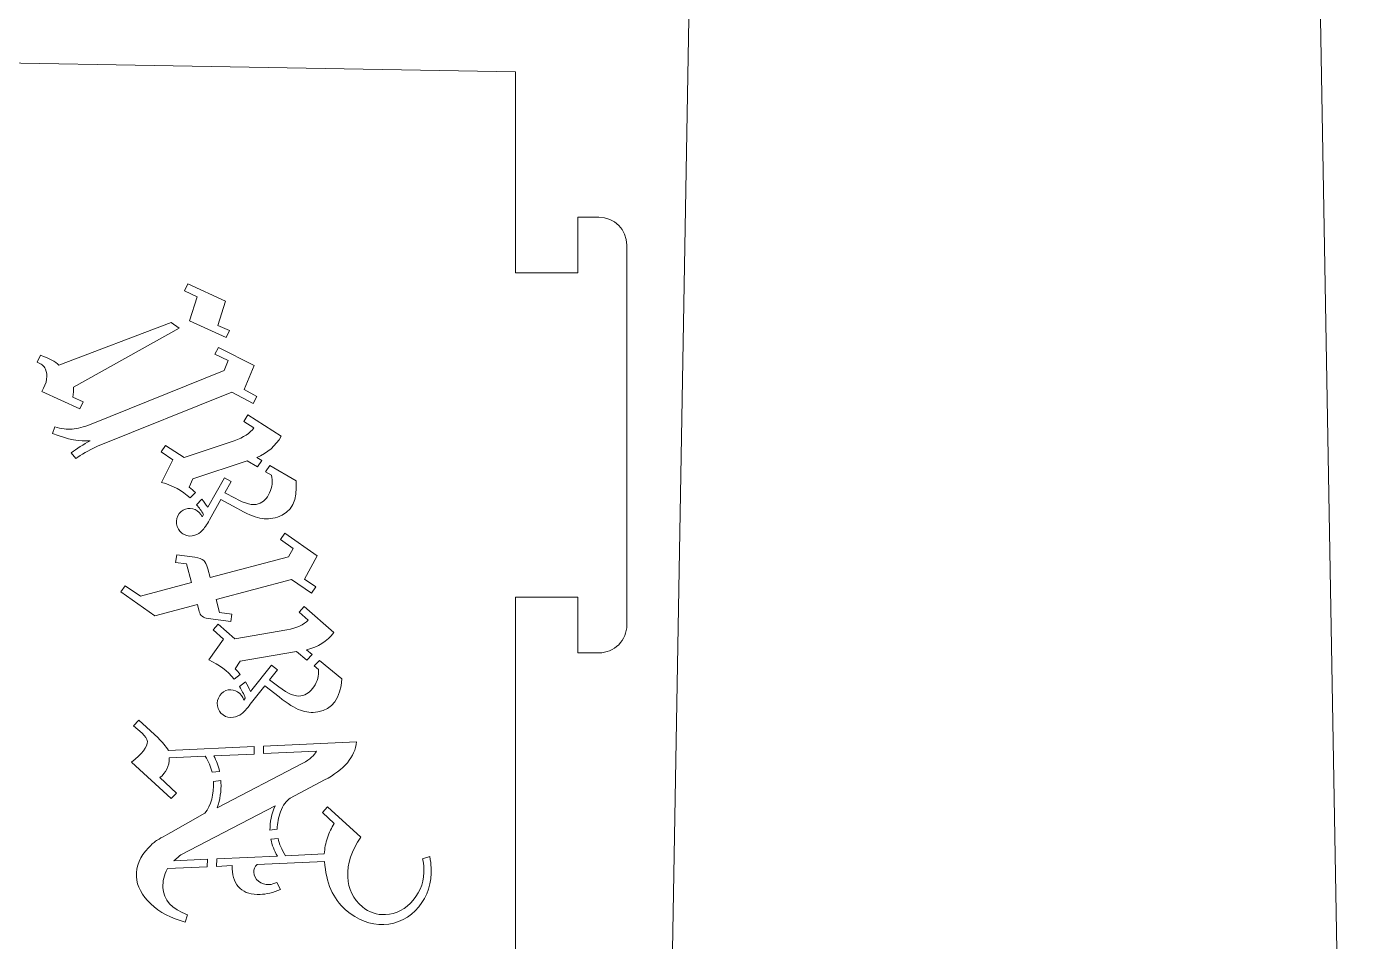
# Model space of a CAD drawing. Header units: millimetres. Extents: x -354 to 354, y -354 to 354.
# Drawn here: x 206.5 to 349, y -274.8 to -176.1 of the extents above; entities that cross this region are included whole.
import ezdxf

# ---------------------------------------------------------------- set-up
doc = ezdxf.new("R2010")
doc.units = ezdxf.units.MM
doc.header["$MEASUREMENT"] = 0
doc.layers.add('Camada 1', color=7, linetype='Continuous')

msp = doc.modelspace()

# ---------------------------------------------------------------- linework, layer by layer
at = {"layer": 'Camada 1', "color": 250, "lineweight": 20}
for points, knots in [([(349.0378, -347.5092), (349.0378, -347.5092), (345.7212, -158.7841), (345.7212, -158.7841), (345.7212, -158.7841), (345.7212, -158.7841), (335.7212, -158.7841), (335.7212, -158.7841), (335.7212, -158.7841), (335.7212, -158.7841), (335.7212, -151.9841), (335.7212, -151.9841), (335.7212, -151.9841), (335.7212, -151.9841), (341.6676, -151.9841), (341.6676, -151.9841), (341.6676, -151.9841), (341.267, -149.0064), (338.7257, -146.7842), (335.7212, -146.7842), (335.7212, -146.7842), (335.7212, -146.7842), (288.1918, -146.7842), (288.1918, -146.7842), (288.1918, -146.7842), (285.1873, -146.7842), (282.646, -149.0064), (282.2454, -151.9841), (282.2454, -151.9841), (282.2454, -151.9841), (288.1918, -151.9841), (288.1918, -151.9841), (288.1918, -151.9841), (288.1918, -151.9841), (288.1918, -158.7841), (288.1918, -158.7841), (288.1918, -158.7841), (288.1918, -158.7841), (278.1919, -158.7841), (278.1919, -158.7841), (278.1919, -158.7841), (278.1919, -158.7841), (274.8753, -347.5092), (274.8753, -347.5092), (274.8753, -347.5092), (274.8753, -347.5092), (288.1918, -347.5092), (288.1918, -347.5092), (288.1918, -347.5092), (288.1918, -347.5092), (288.1918, -353.5092), (288.1918, -353.5092), (288.1918, -353.5092), (288.1918, -353.5092), (335.7212, -353.5092), (335.7212, -353.5092), (335.7212, -353.5092), (335.7212, -353.5092), (335.7212, -347.5092), (335.7212, -347.5092), (335.7212, -347.5092), (335.7212, -347.5092), (349.0378, -347.5092), (349.0378, -347.5092)], [0, 0, 0, 0, 0.05882353, 0.05882353, 0.05882353, 0.05882353, 0.11764706, 0.11764706, 0.11764706, 0.11764706, 0.17647059, 0.17647059, 0.17647059, 0.17647059, 0.23529412, 0.23529412, 0.23529412, 0.23529412, 0.29411765, 0.29411765, 0.29411765, 0.29411765, 0.35294118, 0.35294118, 0.35294118, 0.35294118, 0.41176471, 0.41176471, 0.41176471, 0.41176471, 0.47058824, 0.47058824, 0.47058824, 0.47058824, 0.52941176, 0.52941176, 0.52941176, 0.52941176, 0.58823529, 0.58823529, 0.58823529, 0.58823529, 0.64705882, 0.64705882, 0.64705882, 0.64705882, 0.70588235, 0.70588235, 0.70588235, 0.70588235, 0.76470588, 0.76470588, 0.76470588, 0.76470588, 0.82352941, 0.82352941, 0.82352941, 0.82352941, 0.88235294, 0.88235294, 0.88235294, 0.88235294, 1, 1, 1, 1]), ([(259.2077, -180.953), (259.2077, -180.953), (70.4419, -177.6357), (70.4419, -177.6357), (70.4419, -177.6357), (70.4419, -177.6357), (70.4419, -202.6357), (70.4419, -202.6357), (70.4419, -202.6357), (70.4419, -202.6357), (64.4419, -202.6357), (64.4419, -202.6357), (64.4419, -202.6357), (64.4419, -202.6357), (64.4419, -237.6357), (64.4419, -237.6357), (64.4419, -237.6357), (64.4419, -237.6357), (70.4419, -237.6357), (70.4419, -237.6357), (70.4419, -237.6357), (70.4419, -237.6357), (70.4419, -291.7999), (70.4419, -291.7999), (70.4419, -291.7999), (70.4419, -291.7999), (64.4419, -291.7999), (64.4419, -291.7999), (64.4419, -291.7999), (64.4419, -291.7999), (64.4419, -326.7999), (64.4419, -326.7999), (64.4419, -326.7999), (64.4419, -326.7999), (70.4419, -326.7999), (70.4419, -326.7999), (70.4419, -326.7999), (70.4419, -326.7999), (70.4419, -351.7999), (70.4419, -351.7999), (70.4419, -351.7999), (70.4419, -351.7999), (259.2077, -348.4826), (259.2077, -348.4826), (259.2077, -348.4826), (259.2077, -348.4826), (259.2077, -326.7999), (259.2077, -326.7999), (259.2077, -326.7999), (259.2077, -326.7999), (265.2077, -326.7999), (265.2077, -326.7999), (265.2077, -326.7999), (265.2077, -326.7999), (265.2077, -332.7999), (265.2077, -332.7999), (265.2077, -332.7999), (265.2077, -332.7999), (268.2077, -332.7999), (268.2077, -332.7999), (268.2077, -332.7999), (269.0033, -332.7999), (269.7664, -332.4838), (270.329, -331.9212), (270.329, -331.9212), (270.8916, -331.3586), (271.2077, -330.5955), (271.2077, -329.7999), (271.2077, -329.7999), (271.2077, -329.7999), (271.2077, -288.7999), (271.2077, -288.7999), (271.2077, -288.7999), (271.2077, -287.143), (269.8645, -285.7999), (268.2077, -285.7999), (268.2077, -285.7999), (268.2077, -285.7999), (265.2077, -285.7999), (265.2077, -285.7999), (265.2077, -285.7999), (265.2077, -285.7999), (265.2077, -291.7999), (265.2077, -291.7999), (265.2077, -291.7999), (265.2077, -291.7999), (259.2077, -291.7999), (259.2077, -291.7999), (259.2077, -291.7999), (259.2077, -291.7999), (259.2077, -237.6357), (259.2077, -237.6357), (259.2077, -237.6357), (259.2077, -237.6357), (265.9077, -237.6357), (265.9077, -237.6357), (265.9077, -237.6357), (265.9077, -237.6357), (265.9077, -243.6357), (265.9077, -243.6357), (265.9077, -243.6357), (265.9077, -243.6357), (268.2077, -243.6357), (268.2077, -243.6357), (268.2077, -243.6357), (269.0033, -243.6357), (269.7664, -243.3197), (270.329, -242.7571), (270.329, -242.7571), (270.8916, -242.1945), (271.2077, -241.4314), (271.2077, -240.6357), (271.2077, -240.6357), (271.2077, -240.6357), (271.2077, -199.6357), (271.2077, -199.6357), (271.2077, -199.6357), (271.2077, -197.9789), (269.8645, -196.6358), (268.2077, -196.6357), (268.2077, -196.6357), (268.2077, -196.6357), (265.9077, -196.6357), (265.9077, -196.6357), (265.9077, -196.6357), (265.9077, -196.6357), (265.9077, -202.6357), (265.9077, -202.6357), (265.9077, -202.6357), (265.9077, -202.6357), (259.2077, -202.6357), (259.2077, -202.6357), (259.2077, -202.6357), (259.2077, -202.6357), (259.2077, -180.953), (259.2077, -180.953)], [0, 0, 0, 0, 0.02857143, 0.02857143, 0.02857143, 0.02857143, 0.05714286, 0.05714286, 0.05714286, 0.05714286, 0.08571429, 0.08571429, 0.08571429, 0.08571429, 0.11428571, 0.11428571, 0.11428571, 0.11428571, 0.14285714, 0.14285714, 0.14285714, 0.14285714, 0.17142857, 0.17142857, 0.17142857, 0.17142857, 0.2, 0.2, 0.2, 0.2, 0.22857143, 0.22857143, 0.22857143, 0.22857143, 0.25714286, 0.25714286, 0.25714286, 0.25714286, 0.28571429, 0.28571429, 0.28571429, 0.28571429, 0.31428571, 0.31428571, 0.31428571, 0.31428571, 0.34285714, 0.34285714, 0.34285714, 0.34285714, 0.37142857, 0.37142857, 0.37142857, 0.37142857, 0.4, 0.4, 0.4, 0.4, 0.42857143, 0.42857143, 0.42857143, 0.42857143, 0.45714286, 0.45714286, 0.45714286, 0.45714286, 0.48571429, 0.48571429, 0.48571429, 0.48571429, 0.51428571, 0.51428571, 0.51428571, 0.51428571, 0.54285714, 0.54285714, 0.54285714, 0.54285714, 0.57142857, 0.57142857, 0.57142857, 0.57142857, 0.6, 0.6, 0.6, 0.6, 0.62857143, 0.62857143, 0.62857143, 0.62857143, 0.65714286, 0.65714286, 0.65714286, 0.65714286, 0.68571429, 0.68571429, 0.68571429, 0.68571429, 0.71428571, 0.71428571, 0.71428571, 0.71428571, 0.74285714, 0.74285714, 0.74285714, 0.74285714, 0.77142857, 0.77142857, 0.77142857, 0.77142857, 0.8, 0.8, 0.8, 0.8, 0.82857143, 0.82857143, 0.82857143, 0.82857143, 0.85714286, 0.85714286, 0.85714286, 0.85714286, 0.88571429, 0.88571429, 0.88571429, 0.88571429, 0.91428571, 0.91428571, 0.91428571, 0.91428571, 0.94285714, 0.94285714, 0.94285714, 0.94285714, 1, 1, 1, 1]), ([(228.0074, -209.6257), (228.0074, -209.6257), (224.0559, -207.831), (224.0559, -207.831), (224.0559, -207.831), (224.0559, -207.831), (224.8926, -205.2164), (224.8926, -205.2164), (224.8926, -205.2164), (224.8926, -205.2164), (223.5259, -204.5919), (223.5259, -204.5919), (223.5259, -204.5919), (223.5259, -204.5919), (223.8685, -203.8355), (223.8685, -203.8355), (223.8685, -203.8355), (223.8685, -203.8355), (227.9475, -205.7061), (227.9475, -205.7061), (227.9475, -205.7061), (227.9475, -205.7061), (227.1136, -208.3129), (227.1136, -208.3129), (227.1136, -208.3129), (227.1136, -208.3129), (228.35, -208.8693), (228.35, -208.8693), (228.35, -208.8693), (228.35, -208.8693), (228.0074, -209.6257), (228.0074, -209.6257)], [0, 0, 0, 0, 0.11111111, 0.11111111, 0.11111111, 0.11111111, 0.22222222, 0.22222222, 0.22222222, 0.22222222, 0.33333333, 0.33333333, 0.33333333, 0.33333333, 0.44444444, 0.44444444, 0.44444444, 0.44444444, 0.55555556, 0.55555556, 0.55555556, 0.55555556, 0.66666667, 0.66666667, 0.66666667, 0.66666667, 0.77777778, 0.77777778, 0.77777778, 0.77777778, 1, 1, 1, 1]), ([(209.9729, -212.5867), (209.9729, -212.5867), (222.0644, -208.013), (222.0644, -208.013), (222.0644, -208.013), (222.0644, -208.013), (222.9349, -208.5943), (222.9349, -208.5943), (222.9349, -208.5943), (222.9349, -208.5943), (211.5283, -214.9714), (211.5283, -214.9714), (211.5283, -214.9714), (211.5724, -215.2957), (211.5475, -215.653), (211.4642, -216.038), (211.4642, -216.038), (211.4642, -216.038), (212.5648, -216.542), (212.5648, -216.542), (212.5648, -216.542), (212.5648, -216.542), (212.2223, -217.2984), (212.2223, -217.2984), (212.2223, -217.2984), (212.2223, -217.2984), (208.1221, -215.4378), (208.1221, -215.4378), (208.1221, -215.4378), (208.6866, -214.4778), (208.8195, -213.6781), (208.5131, -213.0361), (208.5131, -213.0361), (208.3383, -212.6699), (208.043, -212.42), (207.6275, -212.273), (207.6275, -212.273), (207.6275, -212.273), (207.97, -211.5166), (207.97, -211.5166), (207.97, -211.5166), (208.9236, -211.8627), (209.5904, -212.222), (209.9729, -212.5867)], [0, 0, 0, 0, 0.08333333, 0.08333333, 0.08333333, 0.08333333, 0.16666667, 0.16666667, 0.16666667, 0.16666667, 0.25, 0.25, 0.25, 0.25, 0.33333333, 0.33333333, 0.33333333, 0.33333333, 0.41666667, 0.41666667, 0.41666667, 0.41666667, 0.5, 0.5, 0.5, 0.5, 0.58333333, 0.58333333, 0.58333333, 0.58333333, 0.66666667, 0.66666667, 0.66666667, 0.66666667, 0.75, 0.75, 0.75, 0.75, 0.83333333, 0.83333333, 0.83333333, 0.83333333, 1, 1, 1, 1]), ([(213.4404, -218.9543), (213.4404, -218.9543), (227.7988, -213.1664), (227.7988, -213.1664), (227.7988, -213.1664), (227.7988, -213.1664), (228.2087, -212.1073), (228.2087, -212.1073), (228.2087, -212.1073), (228.2087, -212.1073), (226.7788, -211.4222), (226.7788, -211.4222), (226.7788, -211.4222), (226.7788, -211.4222), (227.1732, -210.6864), (227.1732, -210.6864), (227.1732, -210.6864), (227.1732, -210.6864), (231.0139, -212.6184), (231.0139, -212.6184), (231.0139, -212.6184), (231.0139, -212.6184), (229.9465, -215.2231), (229.9465, -215.2231), (229.9465, -215.2231), (229.9465, -215.2231), (231.3242, -215.9673), (231.3242, -215.9673), (231.3242, -215.9673), (231.3242, -215.9673), (230.9255, -216.7239), (230.9255, -216.7239), (230.9255, -216.7239), (230.9255, -216.7239), (228.5967, -215.5072), (228.5967, -215.5072), (228.5967, -215.5072), (228.5967, -215.5072), (214.1237, -221.3414), (214.1237, -221.3414), (214.1237, -221.3414), (213.1402, -221.8266), (212.3608, -222.2676), (211.7766, -222.6742), (211.7766, -222.6742), (211.7766, -222.6742), (211.2859, -222.0543), (211.2859, -222.0543), (211.2859, -222.0543), (211.9211, -221.6016), (212.6024, -221.1686), (213.3273, -220.7496), (213.3273, -220.7496), (212.286, -220.8713), (210.9402, -220.6151), (209.2822, -219.9776), (209.2822, -219.9776), (209.2822, -219.9776), (209.5118, -219.2574), (209.5118, -219.2574), (209.5118, -219.2574), (210.2231, -219.4651), (210.8577, -219.5453), (211.4068, -219.5078), (211.4068, -219.5078), (211.9482, -219.4671), (212.6279, -219.2818), (213.4404, -218.9543)], [0, 0, 0, 0, 0.05555556, 0.05555556, 0.05555556, 0.05555556, 0.11111111, 0.11111111, 0.11111111, 0.11111111, 0.16666667, 0.16666667, 0.16666667, 0.16666667, 0.22222222, 0.22222222, 0.22222222, 0.22222222, 0.27777778, 0.27777778, 0.27777778, 0.27777778, 0.33333333, 0.33333333, 0.33333333, 0.33333333, 0.38888889, 0.38888889, 0.38888889, 0.38888889, 0.44444444, 0.44444444, 0.44444444, 0.44444444, 0.5, 0.5, 0.5, 0.5, 0.55555556, 0.55555556, 0.55555556, 0.55555556, 0.61111111, 0.61111111, 0.61111111, 0.61111111, 0.66666667, 0.66666667, 0.66666667, 0.66666667, 0.72222222, 0.72222222, 0.72222222, 0.72222222, 0.77777778, 0.77777778, 0.77777778, 0.77777778, 0.83333333, 0.83333333, 0.83333333, 0.83333333, 0.88888889, 0.88888889, 0.88888889, 0.88888889, 1, 1, 1, 1]), ([(228.8625, -220.7693), (229.8871, -220.4036), (230.5977, -219.9316), (230.9884, -219.3555), (230.9884, -219.3555), (230.9884, -219.3555), (229.9029, -218.6632), (229.9029, -218.6632), (229.9029, -218.6632), (229.9029, -218.6632), (230.342, -217.9718), (230.342, -217.9718), (230.342, -217.9718), (230.342, -217.9718), (233.9368, -220.2642), (233.9368, -220.2642), (233.9368, -220.2642), (233.3543, -221.307), (232.469, -222.0726), (231.2937, -222.5629), (231.2937, -222.5629), (231.2937, -222.5629), (231.8654, -222.9011), (231.8654, -222.9011), (231.8654, -222.9011), (231.8654, -222.9011), (231.3916, -223.5781), (231.3916, -223.5781), (231.3916, -223.5781), (231.3916, -223.5781), (230.2615, -222.9064), (230.2615, -222.9064), (230.2615, -222.9064), (230.2615, -222.9064), (224.4094, -224.854), (224.4094, -224.854), (224.4094, -224.854), (224.4094, -224.854), (224.0073, -225.7686), (224.0073, -225.7686), (224.0073, -225.7686), (224.2433, -225.9459), (224.4702, -226.1371), (224.6882, -226.3421), (224.6882, -226.3421), (224.6882, -226.3421), (224.1304, -226.9303), (224.1304, -226.9303), (224.1304, -226.9303), (223.2673, -226.1377), (222.2379, -225.5766), (221.0402, -225.2504), (221.0402, -225.2504), (221.0402, -225.2504), (222.2591, -222.806), (222.2591, -222.806), (222.2591, -222.806), (222.2591, -222.806), (221.0009, -221.9668), (221.0009, -221.9668), (221.0009, -221.9668), (221.0009, -221.9668), (221.4585, -221.2753), (221.4585, -221.2753), (221.4585, -221.2753), (221.4585, -221.2753), (223.4678, -222.5647), (223.4678, -222.5647), (223.4678, -222.5647), (223.4678, -222.5647), (228.8625, -220.7693), (228.8625, -220.7693)], [0, 0, 0, 0, 0.05263158, 0.05263158, 0.05263158, 0.05263158, 0.10526316, 0.10526316, 0.10526316, 0.10526316, 0.15789474, 0.15789474, 0.15789474, 0.15789474, 0.21052632, 0.21052632, 0.21052632, 0.21052632, 0.26315789, 0.26315789, 0.26315789, 0.26315789, 0.31578947, 0.31578947, 0.31578947, 0.31578947, 0.36842105, 0.36842105, 0.36842105, 0.36842105, 0.42105263, 0.42105263, 0.42105263, 0.42105263, 0.47368421, 0.47368421, 0.47368421, 0.47368421, 0.52631579, 0.52631579, 0.52631579, 0.52631579, 0.57894737, 0.57894737, 0.57894737, 0.57894737, 0.63157895, 0.63157895, 0.63157895, 0.63157895, 0.68421053, 0.68421053, 0.68421053, 0.68421053, 0.73684211, 0.73684211, 0.73684211, 0.73684211, 0.78947368, 0.78947368, 0.78947368, 0.78947368, 0.84210526, 0.84210526, 0.84210526, 0.84210526, 0.89473684, 0.89473684, 0.89473684, 0.89473684, 1, 1, 1, 1]), ([(232.2535, -224.0904), (232.2535, -224.0904), (232.7286, -223.4117), (232.7286, -223.4117), (232.7286, -223.4117), (232.7286, -223.4117), (235.5373, -225.0731), (235.5373, -225.0731), (235.5373, -225.0731), (235.7296, -227.178), (235.0615, -228.4847), (233.5218, -228.9971), (233.5218, -228.9971), (232.8914, -229.2069), (232.2592, -229.2438), (231.6364, -229.1041), (231.6364, -229.1041), (231.0098, -228.9717), (230.1845, -228.6144), (229.1547, -228.0339), (229.1547, -228.0339), (229.1547, -228.0339), (227.4409, -227.0922), (227.4409, -227.0922), (227.4409, -227.0922), (227.4409, -227.0922), (226.2034, -229.2948), (226.2034, -229.2948), (226.2034, -229.2948), (225.9001, -229.8358), (225.6377, -230.2206), (225.4182, -230.4547), (225.4182, -230.4547), (225.2025, -230.6815), (224.9364, -230.8505), (224.6185, -230.9564), (224.6185, -230.9564), (224.2169, -231.09), (223.8376, -231.0675), (223.4732, -230.8852), (223.4732, -230.8852), (223.1089, -230.7028), (222.8617, -230.407), (222.7281, -230.0054), (222.7281, -230.0054), (222.6018, -229.626), (222.6243, -229.2467), (222.8029, -228.8712), (222.8029, -228.8712), (222.976, -228.4976), (223.2532, -228.2504), (223.6214, -228.1279), (223.6214, -228.1279), (223.9673, -228.0128), (224.3093, -228.0352), (224.6515, -228.1879), (224.6515, -228.1879), (224.9953, -228.3461), (225.2536, -228.601), (225.4301, -228.9636), (225.4301, -228.9636), (225.4301, -228.9636), (225.5696, -228.7126), (225.5696, -228.7126), (225.5696, -228.7126), (225.3404, -228.332), (225.0908, -227.9797), (224.8207, -227.6558), (224.8207, -227.6558), (224.8207, -227.6558), (225.376, -227.0701), (225.376, -227.0701), (225.376, -227.0701), (225.5983, -227.3341), (225.8098, -227.6158), (226.0107, -227.9152), (226.0107, -227.9152), (226.0107, -227.9152), (227.8101, -224.7571), (227.8101, -224.7571), (227.8101, -224.7571), (227.8101, -224.7571), (228.5295, -225.1684), (228.5295, -225.1684), (228.5295, -225.1684), (228.5295, -225.1684), (227.854, -226.3599), (227.854, -226.3599), (227.854, -226.3599), (227.854, -226.3599), (228.96, -226.9646), (228.96, -226.9646), (228.96, -226.9646), (230.0436, -227.5582), (230.8784, -227.7576), (231.4642, -227.5627), (231.4642, -227.5627), (231.9997, -227.3844), (232.4072, -226.9885), (232.69, -226.3677), (232.69, -226.3677), (232.9785, -225.745), (233.0402, -225.111), (232.888, -224.4676), (232.888, -224.4676), (232.888, -224.4676), (232.2535, -224.0904), (232.2535, -224.0904)], [0, 0, 0, 0, 0.03571429, 0.03571429, 0.03571429, 0.03571429, 0.07142857, 0.07142857, 0.07142857, 0.07142857, 0.10714286, 0.10714286, 0.10714286, 0.10714286, 0.14285714, 0.14285714, 0.14285714, 0.14285714, 0.17857143, 0.17857143, 0.17857143, 0.17857143, 0.21428571, 0.21428571, 0.21428571, 0.21428571, 0.25, 0.25, 0.25, 0.25, 0.28571429, 0.28571429, 0.28571429, 0.28571429, 0.32142857, 0.32142857, 0.32142857, 0.32142857, 0.35714286, 0.35714286, 0.35714286, 0.35714286, 0.39285714, 0.39285714, 0.39285714, 0.39285714, 0.42857143, 0.42857143, 0.42857143, 0.42857143, 0.46428571, 0.46428571, 0.46428571, 0.46428571, 0.5, 0.5, 0.5, 0.5, 0.53571429, 0.53571429, 0.53571429, 0.53571429, 0.57142857, 0.57142857, 0.57142857, 0.57142857, 0.60714286, 0.60714286, 0.60714286, 0.60714286, 0.64285714, 0.64285714, 0.64285714, 0.64285714, 0.67857143, 0.67857143, 0.67857143, 0.67857143, 0.71428571, 0.71428571, 0.71428571, 0.71428571, 0.75, 0.75, 0.75, 0.75, 0.78571429, 0.78571429, 0.78571429, 0.78571429, 0.82142857, 0.82142857, 0.82142857, 0.82142857, 0.85714286, 0.85714286, 0.85714286, 0.85714286, 0.89285714, 0.89285714, 0.89285714, 0.89285714, 0.92857143, 0.92857143, 0.92857143, 0.92857143, 1, 1, 1, 1]), ([(226.2749, -235.51), (226.2749, -235.51), (234.7305, -233.2637), (234.7305, -233.2637), (234.7305, -233.2637), (234.7305, -233.2637), (235.2222, -232.3665), (235.2222, -232.3665), (235.2222, -232.3665), (235.2222, -232.3665), (233.8707, -231.4237), (233.8707, -231.4237), (233.8707, -231.4237), (233.8707, -231.4237), (234.347, -230.7435), (234.347, -230.7435), (234.347, -230.7435), (234.347, -230.7435), (237.8112, -233.1814), (237.8112, -233.1814), (237.8112, -233.1814), (237.8112, -233.1814), (236.4446, -235.6858), (236.4446, -235.6858), (236.4446, -235.6858), (236.4446, -235.6858), (237.6589, -236.5009), (237.6589, -236.5009), (237.6589, -236.5009), (237.6589, -236.5009), (237.2212, -237.189), (237.2212, -237.189), (237.2212, -237.189), (237.2212, -237.189), (235.0633, -235.7304), (235.0633, -235.7304), (235.0633, -235.7304), (235.0633, -235.7304), (226.9089, -237.8966), (226.9089, -237.8966), (226.9089, -237.8966), (226.9089, -237.8966), (227.2757, -239.2775), (227.2757, -239.2775), (227.2757, -239.2775), (227.2757, -239.2775), (228.6121, -239.476), (228.6121, -239.476), (228.6121, -239.476), (228.6121, -239.476), (228.5011, -240.272), (228.5011, -240.272), (228.5011, -240.272), (228.5011, -240.272), (226.0533, -239.9429), (226.0533, -239.9429), (226.0533, -239.9429), (225.5174, -239.8723), (225.1999, -239.616), (225.0965, -239.1811), (225.0965, -239.1811), (225.0965, -239.1811), (224.8972, -238.431), (224.8972, -238.431), (224.8972, -238.431), (224.8972, -238.431), (220.3172, -239.6477), (220.3172, -239.6477), (220.3172, -239.6477), (220.3172, -239.6477), (216.6398, -237.0718), (216.6398, -237.0718), (216.6398, -237.0718), (216.6398, -237.0718), (217.1047, -236.3947), (217.1047, -236.3947), (217.1047, -236.3947), (217.1047, -236.3947), (218.7512, -237.5086), (218.7512, -237.5086), (218.7512, -237.5086), (218.7512, -237.5086), (224.2632, -236.0444), (224.2632, -236.0444), (224.2632, -236.0444), (224.2632, -236.0444), (223.7319, -234.044), (223.7319, -234.044), (223.7319, -234.044), (223.7319, -234.044), (222.5443, -233.8789), (222.5443, -233.8789), (222.5443, -233.8789), (222.5443, -233.8789), (222.6678, -233.0614), (222.6678, -233.0614), (222.6678, -233.0614), (222.6678, -233.0614), (224.6184, -233.3279), (224.6184, -233.3279), (224.6184, -233.3279), (225.0929, -233.3966), (225.414, -233.5059), (225.5889, -233.6603), (225.5889, -233.6603), (225.758, -233.8161), (225.9065, -234.1234), (226.0273, -234.578), (226.0273, -234.578), (226.0273, -234.578), (226.2749, -235.51), (226.2749, -235.51)], [0, 0, 0, 0, 0.03448276, 0.03448276, 0.03448276, 0.03448276, 0.06896552, 0.06896552, 0.06896552, 0.06896552, 0.10344828, 0.10344828, 0.10344828, 0.10344828, 0.13793103, 0.13793103, 0.13793103, 0.13793103, 0.17241379, 0.17241379, 0.17241379, 0.17241379, 0.20689655, 0.20689655, 0.20689655, 0.20689655, 0.24137931, 0.24137931, 0.24137931, 0.24137931, 0.27586207, 0.27586207, 0.27586207, 0.27586207, 0.31034483, 0.31034483, 0.31034483, 0.31034483, 0.34482759, 0.34482759, 0.34482759, 0.34482759, 0.37931034, 0.37931034, 0.37931034, 0.37931034, 0.4137931, 0.4137931, 0.4137931, 0.4137931, 0.44827586, 0.44827586, 0.44827586, 0.44827586, 0.48275862, 0.48275862, 0.48275862, 0.48275862, 0.51724138, 0.51724138, 0.51724138, 0.51724138, 0.55172414, 0.55172414, 0.55172414, 0.55172414, 0.5862069, 0.5862069, 0.5862069, 0.5862069, 0.62068966, 0.62068966, 0.62068966, 0.62068966, 0.65517241, 0.65517241, 0.65517241, 0.65517241, 0.68965517, 0.68965517, 0.68965517, 0.68965517, 0.72413793, 0.72413793, 0.72413793, 0.72413793, 0.75862069, 0.75862069, 0.75862069, 0.75862069, 0.79310345, 0.79310345, 0.79310345, 0.79310345, 0.82758621, 0.82758621, 0.82758621, 0.82758621, 0.86206897, 0.86206897, 0.86206897, 0.86206897, 0.89655172, 0.89655172, 0.89655172, 0.89655172, 0.93103448, 0.93103448, 0.93103448, 0.93103448, 1, 1, 1, 1]), ([(234.5391, -241.17), (235.6076, -240.9653), (236.382, -240.6076), (236.8563, -240.098), (236.8563, -240.098), (236.8563, -240.098), (235.8894, -239.2479), (235.8894, -239.2479), (235.8894, -239.2479), (235.8894, -239.2479), (236.4292, -238.6317), (236.4292, -238.6317), (236.4292, -238.6317), (236.4292, -238.6317), (239.631, -241.4472), (239.631, -241.4472), (239.631, -241.4472), (238.8958, -242.3886), (237.9037, -243.0097), (236.6672, -243.3144), (236.6672, -243.3144), (236.6672, -243.3144), (237.2803, -243.8181), (237.2803, -243.8181), (237.2803, -243.8181), (237.2803, -243.8181), (236.71, -244.4162), (236.71, -244.4162), (236.71, -244.4162), (236.71, -244.4162), (235.5947, -243.4959), (235.5947, -243.4959), (235.5947, -243.4959), (235.5947, -243.4959), (229.5135, -244.5253), (229.5135, -244.5253), (229.5135, -244.5253), (229.5135, -244.5253), (228.9762, -245.3676), (228.9762, -245.3676), (228.9762, -245.3676), (229.1587, -245.5547), (229.3325, -245.7515), (229.4977, -245.9579), (229.4977, -245.9579), (229.4977, -245.9579), (228.8682, -246.4703), (228.8682, -246.4703), (228.8682, -246.4703), (228.1446, -245.5859), (227.2303, -244.8952), (226.1233, -244.4015), (226.1233, -244.4015), (226.1233, -244.4015), (227.7019, -242.1724), (227.7019, -242.1724), (227.7019, -242.1724), (227.7019, -242.1724), (226.5868, -241.1505), (226.5868, -241.1505), (226.5868, -241.1505), (226.5868, -241.1505), (227.1449, -240.5373), (227.1449, -240.5373), (227.1449, -240.5373), (227.1449, -240.5373), (228.9332, -242.1189), (228.9332, -242.1189), (228.9332, -242.1189), (228.9332, -242.1189), (234.5391, -241.17), (234.5391, -241.17)], [0, 0, 0, 0, 0.05263158, 0.05263158, 0.05263158, 0.05263158, 0.10526316, 0.10526316, 0.10526316, 0.10526316, 0.15789474, 0.15789474, 0.15789474, 0.15789474, 0.21052632, 0.21052632, 0.21052632, 0.21052632, 0.26315789, 0.26315789, 0.26315789, 0.26315789, 0.31578947, 0.31578947, 0.31578947, 0.31578947, 0.36842105, 0.36842105, 0.36842105, 0.36842105, 0.42105263, 0.42105263, 0.42105263, 0.42105263, 0.47368421, 0.47368421, 0.47368421, 0.47368421, 0.52631579, 0.52631579, 0.52631579, 0.52631579, 0.57894737, 0.57894737, 0.57894737, 0.57894737, 0.63157895, 0.63157895, 0.63157895, 0.63157895, 0.68421053, 0.68421053, 0.68421053, 0.68421053, 0.73684211, 0.73684211, 0.73684211, 0.73684211, 0.78947368, 0.78947368, 0.78947368, 0.78947368, 0.84210526, 0.84210526, 0.84210526, 0.84210526, 0.89473684, 0.89473684, 0.89473684, 0.89473684, 1, 1, 1, 1]), ([(237.4833, -245.0543), (237.4833, -245.0543), (238.055, -244.4546), (238.055, -244.4546), (238.055, -244.4546), (238.055, -244.4546), (240.4768, -246.4443), (240.4768, -246.4443), (240.4768, -246.4443), (240.3449, -248.5538), (239.4847, -249.7429), (237.8847, -250.0138), (237.8847, -250.0138), (237.2296, -250.1246), (236.5992, -250.0644), (236.0051, -249.831), (236.0051, -249.831), (235.4062, -249.6044), (234.6452, -249.125), (233.7165, -248.3937), (233.7165, -248.3937), (233.7165, -248.3937), (232.1669, -247.2009), (232.1669, -247.2009), (232.1669, -247.2009), (232.1669, -247.2009), (230.607, -249.1883), (230.607, -249.1883), (230.607, -249.1883), (230.2245, -249.6765), (229.9063, -250.0166), (229.6536, -250.2144), (229.6536, -250.2144), (229.4057, -250.4055), (229.1169, -250.5318), (228.7865, -250.5878), (228.7865, -250.5878), (228.3691, -250.6584), (227.9977, -250.5782), (227.6656, -250.3422), (227.6656, -250.3422), (227.3335, -250.1062), (227.1345, -249.7761), (227.0638, -249.3587), (227.0638, -249.3587), (226.9971, -248.9646), (227.0773, -248.5932), (227.3113, -248.2494), (227.3113, -248.2494), (227.5395, -247.9067), (227.8512, -247.7048), (228.2339, -247.6401), (228.2339, -247.6401), (228.5933, -247.5792), (228.9279, -247.6537), (229.2426, -247.8569), (229.2426, -247.8569), (229.5582, -248.0659), (229.7745, -248.3573), (229.8934, -248.7427), (229.8934, -248.7427), (229.8934, -248.7427), (230.0697, -248.5159), (230.0697, -248.5159), (230.0697, -248.5159), (229.8905, -248.0781), (229.6836, -247.6685), (229.4488, -247.2871), (229.4488, -247.2871), (229.4488, -247.2871), (230.0762, -246.7764), (230.0762, -246.7764), (230.0762, -246.7764), (230.2762, -247.097), (230.4598, -247.4366), (230.6276, -247.7954), (230.6276, -247.7954), (230.6276, -247.7954), (232.889, -244.9498), (232.889, -244.9498), (232.889, -244.9498), (232.889, -244.9498), (233.537, -245.4663), (233.537, -245.4663), (233.537, -245.4663), (233.537, -245.4663), (232.6871, -246.5404), (232.6871, -246.5404), (232.6871, -246.5404), (232.6871, -246.5404), (233.6876, -247.3073), (233.6876, -247.3073), (233.6876, -247.3073), (234.6677, -248.0597), (235.4621, -248.3844), (236.0708, -248.2814), (236.0708, -248.2814), (236.6273, -248.1872), (237.0905, -247.8583), (237.465, -247.2881), (237.465, -247.2881), (237.8454, -246.7168), (238.0033, -246.0997), (237.9514, -245.4406), (237.9514, -245.4406), (237.9514, -245.4406), (237.4833, -245.0543), (237.4833, -245.0543)], [0, 0, 0, 0, 0.03571429, 0.03571429, 0.03571429, 0.03571429, 0.07142857, 0.07142857, 0.07142857, 0.07142857, 0.10714286, 0.10714286, 0.10714286, 0.10714286, 0.14285714, 0.14285714, 0.14285714, 0.14285714, 0.17857143, 0.17857143, 0.17857143, 0.17857143, 0.21428571, 0.21428571, 0.21428571, 0.21428571, 0.25, 0.25, 0.25, 0.25, 0.28571429, 0.28571429, 0.28571429, 0.28571429, 0.32142857, 0.32142857, 0.32142857, 0.32142857, 0.35714286, 0.35714286, 0.35714286, 0.35714286, 0.39285714, 0.39285714, 0.39285714, 0.39285714, 0.42857143, 0.42857143, 0.42857143, 0.42857143, 0.46428571, 0.46428571, 0.46428571, 0.46428571, 0.5, 0.5, 0.5, 0.5, 0.53571429, 0.53571429, 0.53571429, 0.53571429, 0.57142857, 0.57142857, 0.57142857, 0.57142857, 0.60714286, 0.60714286, 0.60714286, 0.60714286, 0.64285714, 0.64285714, 0.64285714, 0.64285714, 0.67857143, 0.67857143, 0.67857143, 0.67857143, 0.71428571, 0.71428571, 0.71428571, 0.71428571, 0.75, 0.75, 0.75, 0.75, 0.78571429, 0.78571429, 0.78571429, 0.78571429, 0.82142857, 0.82142857, 0.82142857, 0.82142857, 0.85714286, 0.85714286, 0.85714286, 0.85714286, 0.89285714, 0.89285714, 0.89285714, 0.89285714, 0.92857143, 0.92857143, 0.92857143, 0.92857143, 1, 1, 1, 1]), ([(221.7792, -254.1633), (221.7792, -254.1633), (231.027, -253.7407), (231.027, -253.7407), (231.027, -253.7407), (231.027, -253.7407), (231.038, -254.5525), (231.038, -254.5525), (231.038, -254.5525), (231.038, -254.5525), (226.6736, -254.7519), (226.6736, -254.7519), (226.6736, -254.7519), (226.9553, -255.2695), (227.1603, -255.8277), (227.2886, -256.4265), (227.2886, -256.4265), (227.2886, -256.4265), (226.4904, -256.5278), (226.4904, -256.5278), (226.4904, -256.5278), (226.3492, -255.9242), (226.099, -255.3454), (225.7397, -254.7946), (225.7397, -254.7946), (225.7397, -254.7946), (221.8692, -254.9714), (221.8692, -254.9714), (221.8692, -254.9714), (221.8752, -255.8776), (221.5366, -256.5817), (220.8476, -257.0899), (220.8476, -257.0899), (220.8476, -257.0899), (222.6486, -258.7616), (222.6486, -258.7616), (222.6486, -258.7616), (222.6486, -258.7616), (222.0696, -259.3589), (222.0696, -259.3589), (222.0696, -259.3589), (222.0696, -259.3589), (217.7878, -255.4345), (217.7878, -255.4345), (217.7878, -255.4345), (218.9598, -254.5452), (219.532, -253.801), (219.5049, -253.2078), (219.5049, -253.2078), (219.4928, -252.9435), (219.3029, -252.6519), (218.9346, -252.3215), (218.9346, -252.3215), (218.9346, -252.3215), (218.0211, -251.5216), (218.0211, -251.5216), (218.0211, -251.5216), (218.0211, -251.5216), (218.5819, -250.9133), (218.5819, -250.9133), (218.5819, -250.9133), (218.5819, -250.9133), (220.6525, -252.8198), (220.6525, -252.8198), (220.6525, -252.8198), (221.1204, -253.2693), (221.494, -253.7172), (221.7792, -254.1633)], [0, 0, 0, 0, 0.05555556, 0.05555556, 0.05555556, 0.05555556, 0.11111111, 0.11111111, 0.11111111, 0.11111111, 0.16666667, 0.16666667, 0.16666667, 0.16666667, 0.22222222, 0.22222222, 0.22222222, 0.22222222, 0.27777778, 0.27777778, 0.27777778, 0.27777778, 0.33333333, 0.33333333, 0.33333333, 0.33333333, 0.38888889, 0.38888889, 0.38888889, 0.38888889, 0.44444444, 0.44444444, 0.44444444, 0.44444444, 0.5, 0.5, 0.5, 0.5, 0.55555556, 0.55555556, 0.55555556, 0.55555556, 0.61111111, 0.61111111, 0.61111111, 0.61111111, 0.66666667, 0.66666667, 0.66666667, 0.66666667, 0.72222222, 0.72222222, 0.72222222, 0.72222222, 0.77777778, 0.77777778, 0.77777778, 0.77777778, 0.83333333, 0.83333333, 0.83333333, 0.83333333, 0.88888889, 0.88888889, 0.88888889, 0.88888889, 1, 1, 1, 1]), ([(232.0265, -253.695), (232.0265, -253.695), (242.0545, -253.2368), (242.0545, -253.2368), (242.0545, -253.2368), (241.8998, -254.8743), (240.7441, -256.2455), (238.5994, -257.3558), (238.5994, -257.3558), (238.5994, -257.3558), (234.9156, -259.3016), (234.9156, -259.3016), (234.9156, -259.3016), (234.481, -259.5804), (234.1271, -260.0793), (233.8595, -260.792), (233.8595, -260.792), (233.634, -261.3923), (233.5183, -262.0171), (233.5088, -262.6662), (233.5088, -262.6662), (233.5088, -262.6662), (232.7288, -262.7528), (232.7288, -262.7528), (232.7288, -262.7528), (232.7214, -261.9022), (232.9042, -261.0288), (233.2824, -260.1414), (233.2824, -260.1414), (233.2824, -260.1414), (223.1248, -265.4495), (223.1248, -265.4495), (223.1248, -265.4495), (222.9588, -265.5513), (222.7091, -265.7569), (222.3764, -266.0723), (222.3764, -266.0723), (222.3764, -266.0723), (225.9861, -265.9074), (225.9861, -265.9074), (225.9861, -265.9074), (225.9861, -265.9074), (225.9571, -266.7209), (225.9571, -266.7209), (225.9571, -266.7209), (225.9571, -266.7209), (221.6733, -266.9167), (221.6733, -266.9167), (221.6733, -266.9167), (221.3118, -267.6337), (221.1483, -268.3062), (221.1773, -268.9406), (221.1773, -268.9406), (221.2395, -270.3031), (222.1322, -271.2924), (223.8494, -271.9026), (223.8494, -271.9026), (223.8494, -271.9026), (223.5793, -272.6918), (223.5793, -272.6918), (223.5793, -272.6918), (222.0719, -272.2898), (220.8295, -271.6344), (219.8636, -270.7192), (219.8636, -270.7192), (218.8918, -269.8042), (218.3819, -268.821), (218.3344, -267.7814), (218.3344, -267.7814), (218.2826, -266.6479), (218.7061, -265.6103), (219.6109, -264.6743), (219.6109, -264.6743), (219.9197, -264.3483), (220.1797, -264.1127), (220.3965, -263.9615), (220.3965, -263.9615), (220.6135, -263.8162), (221.1639, -263.4968), (222.0421, -263.0093), (222.0421, -263.0093), (222.0421, -263.0093), (225.7148, -260.9463), (225.7148, -260.9463), (225.7148, -260.9463), (226.3811, -260.0878), (226.6818, -258.9396), (226.6233, -257.5189), (226.6233, -257.5189), (226.6233, -257.5189), (227.4282, -257.4167), (227.4282, -257.4167), (227.4282, -257.4167), (227.4282, -257.4167), (227.4408, -257.6303), (227.4408, -257.6303), (227.4408, -257.6303), (227.4827, -258.5465), (227.3478, -259.4591), (227.0297, -260.3565), (227.0297, -260.3565), (227.0297, -260.3565), (236.2798, -255.5372), (236.2798, -255.5372), (236.2798, -255.5372), (237.0379, -255.1259), (237.5242, -254.6916), (237.7334, -254.2465), (237.7334, -254.2465), (237.7334, -254.2465), (232.0374, -254.5068), (232.0374, -254.5068), (232.0374, -254.5068), (232.0374, -254.5068), (232.0265, -253.695), (232.0265, -253.695)], [0, 0, 0, 0, 0.03333333, 0.03333333, 0.03333333, 0.03333333, 0.06666667, 0.06666667, 0.06666667, 0.06666667, 0.1, 0.1, 0.1, 0.1, 0.13333333, 0.13333333, 0.13333333, 0.13333333, 0.16666667, 0.16666667, 0.16666667, 0.16666667, 0.2, 0.2, 0.2, 0.2, 0.23333333, 0.23333333, 0.23333333, 0.23333333, 0.26666667, 0.26666667, 0.26666667, 0.26666667, 0.3, 0.3, 0.3, 0.3, 0.33333333, 0.33333333, 0.33333333, 0.33333333, 0.36666667, 0.36666667, 0.36666667, 0.36666667, 0.4, 0.4, 0.4, 0.4, 0.43333333, 0.43333333, 0.43333333, 0.43333333, 0.46666667, 0.46666667, 0.46666667, 0.46666667, 0.5, 0.5, 0.5, 0.5, 0.53333333, 0.53333333, 0.53333333, 0.53333333, 0.56666667, 0.56666667, 0.56666667, 0.56666667, 0.6, 0.6, 0.6, 0.6, 0.63333333, 0.63333333, 0.63333333, 0.63333333, 0.66666667, 0.66666667, 0.66666667, 0.66666667, 0.7, 0.7, 0.7, 0.7, 0.73333333, 0.73333333, 0.73333333, 0.73333333, 0.76666667, 0.76666667, 0.76666667, 0.76666667, 0.8, 0.8, 0.8, 0.8, 0.83333333, 0.83333333, 0.83333333, 0.83333333, 0.86666667, 0.86666667, 0.86666667, 0.86666667, 0.9, 0.9, 0.9, 0.9, 0.93333333, 0.93333333, 0.93333333, 0.93333333, 1, 1, 1, 1]), ([(249.1817, -265.8481), (249.1817, -265.8481), (249.966, -265.6239), (249.966, -265.6239), (249.966, -265.6239), (250.0446, -266.0559), (250.0919, -266.448), (250.1083, -266.8064), (250.1083, -266.8064), (250.1848, -268.4803), (249.7431, -269.8895), (248.783, -271.0341), (248.783, -271.0341), (247.7727, -272.2396), (246.513, -272.8799), (244.9977, -272.9491), (244.9977, -272.9491), (243.541, -273.0157), (242.1689, -272.484), (240.8756, -271.36), (240.8756, -271.36), (239.5148, -270.1744), (238.7641, -268.4312), (238.6242, -266.1422), (238.6242, -266.1422), (238.6242, -266.1422), (231.3293, -266.4755), (231.3293, -266.4755), (231.3293, -266.4755), (231.0873, -266.7161), (230.9765, -266.9977), (230.9907, -267.3091), (230.9907, -267.3091), (231.0087, -267.7026), (231.1765, -268.0245), (231.4945, -268.2866), (231.4945, -268.2866), (231.8182, -268.5426), (232.2061, -268.6602), (232.6584, -268.6396), (232.6584, -268.6396), (232.9109, -268.628), (233.1782, -268.5511), (233.4662, -268.4143), (233.4662, -268.4143), (233.4662, -268.4143), (233.8663, -269.1847), (233.8663, -269.1847), (233.8663, -269.1847), (233.0511, -269.5045), (232.3174, -269.6792), (231.6655, -269.709), (231.6655, -269.709), (230.7492, -269.7509), (230.0269, -269.5308), (229.499, -269.0546), (229.499, -269.0546), (228.9711, -268.5785), (228.6858, -267.8735), (228.6434, -266.9455), (228.6434, -266.9455), (228.6412, -266.8984), (228.6418, -266.7808), (228.6451, -266.5981), (228.6451, -266.5981), (228.6451, -266.5981), (226.9593, -266.6751), (226.9593, -266.6751), (226.9593, -266.6751), (226.9593, -266.6751), (226.9883, -265.8616), (226.9883, -265.8616), (226.9883, -265.8616), (226.9883, -265.8616), (233.5302, -265.5627), (233.5302, -265.5627), (233.5302, -265.5627), (233.1821, -264.9815), (232.9486, -264.3773), (232.8272, -263.7481), (232.8272, -263.7481), (232.8272, -263.7481), (233.5989, -263.6623), (233.5989, -263.6623), (233.5989, -263.6623), (233.7271, -264.2493), (233.9959, -264.8687), (234.4052, -265.5227), (234.4052, -265.5227), (234.4052, -265.5227), (238.5872, -265.3316), (238.5872, -265.3316), (238.5872, -265.3316), (238.6196, -264.7533), (238.7287, -264.1774), (238.9203, -263.6036), (238.9203, -263.6036), (239.1116, -263.024), (239.3584, -262.5007), (239.661, -262.0395), (239.661, -262.0395), (239.661, -262.0395), (238.3827, -260.856), (238.3827, -260.856), (238.3827, -260.856), (238.3827, -260.856), (238.9259, -260.2485), (238.9259, -260.2485), (238.9259, -260.2485), (238.9259, -260.2485), (242.525, -263.5331), (242.525, -263.5331), (242.525, -263.5331), (241.5188, -264.9563), (241.0485, -266.3846), (241.114, -267.8177), (241.114, -267.8177), (241.1736, -269.1216), (241.6992, -270.1923), (242.691, -271.0298), (242.691, -271.0298), (243.4192, -271.6381), (244.2445, -271.9242), (245.1725, -271.8817), (245.1725, -271.8817), (246.3531, -271.8278), (247.3592, -271.305), (248.185, -270.3138), (248.185, -270.3138), (249.0106, -269.3168), (249.3937, -268.1692), (249.3338, -266.8594), (249.3338, -266.8594), (249.3188, -266.5305), (249.268, -266.1914), (249.1817, -265.8481)], [0, 0, 0, 0, 0.02857143, 0.02857143, 0.02857143, 0.02857143, 0.05714286, 0.05714286, 0.05714286, 0.05714286, 0.08571429, 0.08571429, 0.08571429, 0.08571429, 0.11428571, 0.11428571, 0.11428571, 0.11428571, 0.14285714, 0.14285714, 0.14285714, 0.14285714, 0.17142857, 0.17142857, 0.17142857, 0.17142857, 0.2, 0.2, 0.2, 0.2, 0.22857143, 0.22857143, 0.22857143, 0.22857143, 0.25714286, 0.25714286, 0.25714286, 0.25714286, 0.28571429, 0.28571429, 0.28571429, 0.28571429, 0.31428571, 0.31428571, 0.31428571, 0.31428571, 0.34285714, 0.34285714, 0.34285714, 0.34285714, 0.37142857, 0.37142857, 0.37142857, 0.37142857, 0.4, 0.4, 0.4, 0.4, 0.42857143, 0.42857143, 0.42857143, 0.42857143, 0.45714286, 0.45714286, 0.45714286, 0.45714286, 0.48571429, 0.48571429, 0.48571429, 0.48571429, 0.51428571, 0.51428571, 0.51428571, 0.51428571, 0.54285714, 0.54285714, 0.54285714, 0.54285714, 0.57142857, 0.57142857, 0.57142857, 0.57142857, 0.6, 0.6, 0.6, 0.6, 0.62857143, 0.62857143, 0.62857143, 0.62857143, 0.65714286, 0.65714286, 0.65714286, 0.65714286, 0.68571429, 0.68571429, 0.68571429, 0.68571429, 0.71428571, 0.71428571, 0.71428571, 0.71428571, 0.74285714, 0.74285714, 0.74285714, 0.74285714, 0.77142857, 0.77142857, 0.77142857, 0.77142857, 0.8, 0.8, 0.8, 0.8, 0.82857143, 0.82857143, 0.82857143, 0.82857143, 0.85714286, 0.85714286, 0.85714286, 0.85714286, 0.88571429, 0.88571429, 0.88571429, 0.88571429, 0.91428571, 0.91428571, 0.91428571, 0.91428571, 0.94285714, 0.94285714, 0.94285714, 0.94285714, 1, 1, 1, 1])]:
    msp.add_open_spline(points, degree=3, knots=knots, dxfattribs=at)

doc.saveas('drawing.dxf')
